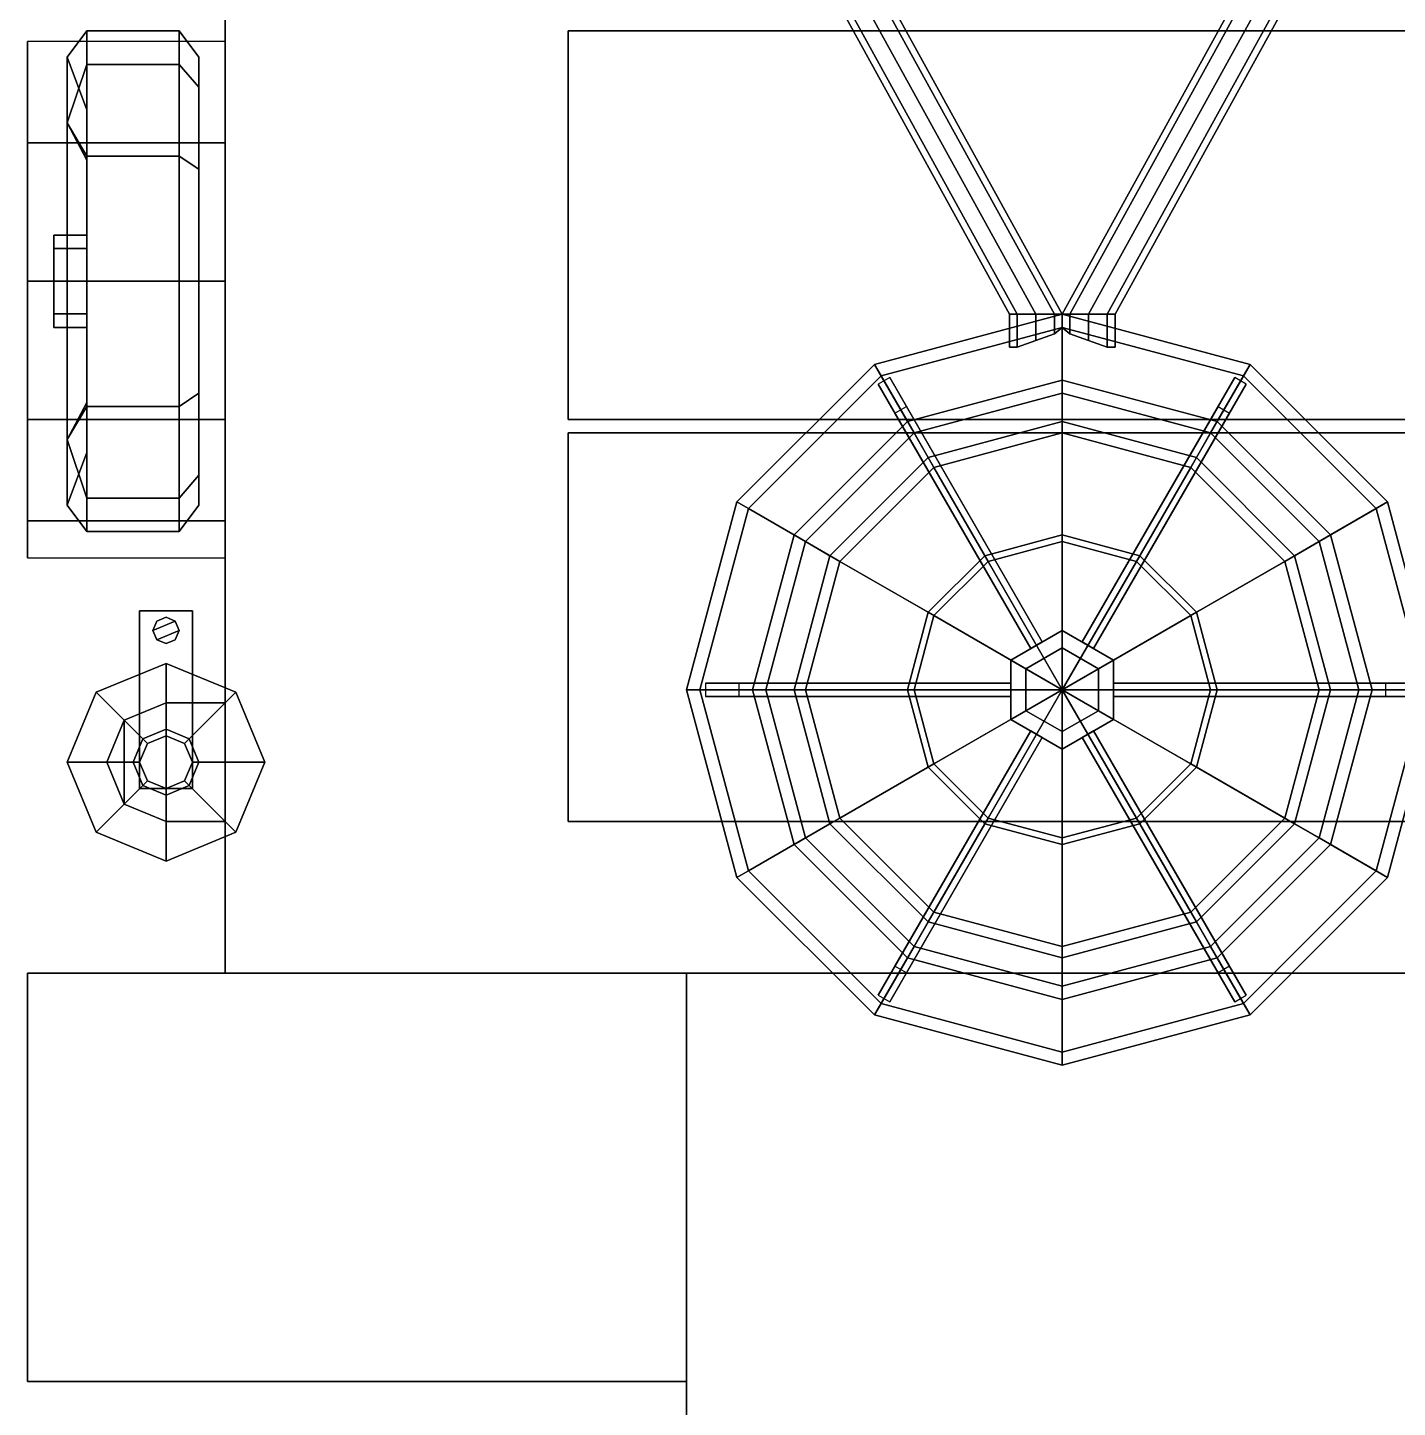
# Model space of a CAD drawing. Header units: millimetres. Extents: x -2.6 to 2.6, y -3.5 to 10.2.
# Drawn here: x -1.57 to 0.508, y -1.709 to 0.385 of the extents above; entities that cross this region are included whole.
import ezdxf

# ---------------------------------------------------------------- set-up
doc = ezdxf.new("R2010")
doc.units = ezdxf.units.MM
for name, color, linetype in [('balancer', 5, 'Continuous'), ('fenders', 6, 'Continuous'), ('outriggers', 5, 'Continuous'), ('wheels', 2, 'Continuous')]:
    doc.layers.add(name, color=color, linetype=linetype)

msp = doc.modelspace()

# ---------------------------------------------------------------- linework, layer by layer
for points in [[(-1.27, 2.02, 0.1), (-1.27, 2.02), (-1.27, -0.64), (-1.27, -0.64, 0.1)], [(1.27, -1.05, 0.1), (1.27, 2.02, 0.1), (-1.27, 2.02, 0.1), (-1.27, -1.05, 0.1)], [(0.75, 0.38, 0.45), (0.75, 0.38, 0.1), (-0.75, 0.38, 0.1), (-0.75, 0.38, 0.45)], [(-0.75, 0.38, 0.45), (-0.75, 0.38, 0.1), (-0.75, -0.21, 0.1), (-0.75, -0.21, 0.45)], [(0.75, -0.21, 0.45), (0.75, 0.38, 0.45), (-0.75, 0.38, 0.45), (-0.75, -0.21, 0.45)], [(-0.75, -0.21, 0.45), (-0.75, -0.21, 0.1), (0.75, -0.21, 0.1), (0.75, -0.21, 0.45)], [(-0.75, -0.23, 0.35), (-0.75, -0.23, 0.1), (-0.75, -0.82, 0.1), (-0.75, -0.82, 0.35)], [(0.75, -0.23, 0.35), (0.75, -0.23, 0.1), (-0.75, -0.23, 0.1), (-0.75, -0.23, 0.35)], [(0.75, -0.82, 0.35), (0.75, -0.23, 0.35), (-0.75, -0.23, 0.35), (-0.75, -0.82, 0.35)], [(-1.36, -0.64, -0.08), (-1.4236, -0.6664, -0.08), (-1.4236, -0.6664, 0.1), (-1.36, -0.64, 0.1)], [(-1.36, -0.64, 0.1), (-1.4236, -0.6664, 0.1), (-1.4236, -0.7936, 0.1), (-1.36, -0.82, 0.1)], [(-1.27, -0.64, -0.08), (-1.36, -0.64, -0.08), (-1.36, -0.64, 0.1), (-1.27, -0.64, 0.1)], [(-1.27, -0.64, 0.1), (-1.36, -0.64, 0.1), (-1.36, -0.82, 0.1), (-1.27, -0.82, 0.1)], [(-1.27, -0.82, -0.08), (-1.27, -0.64, -0.08), (-1.27, -0.64), (-1.27, -0.82)], [(-1.4236, -0.6664, -0.08), (-1.45, -0.73, -0.08), (-1.45, -0.73, 0.1), (-1.4236, -0.6664, 0.1)], [(-1.4236, -0.6664, 0.1), (-1.45, -0.73, 0.1), (-1.45, -0.73, 0.1), (-1.4236, -0.7936, 0.1)], [(-1.45, -0.73, -0.08), (-1.4236, -0.7936, -0.08), (-1.4236, -0.7936, 0.1), (-1.45, -0.73, 0.1)], [(-1.4236, -0.7936, -0.08), (-1.36, -0.82, -0.08), (-1.36, -0.82, 0.1), (-1.4236, -0.7936, 0.1)], [(-1.36, -0.82, -0.08), (-1.27, -0.82, -0.08), (-1.27, -0.82, 0.1), (-1.36, -0.82, 0.1)], [(-1.27, -0.82), (-1.27, -1.05), (-1.27, -1.05, 0.1), (-1.27, -0.82, 0.1)], [(-0.75, -0.82, 0.35), (-0.75, -0.82, 0.1), (0.75, -0.82, 0.1), (0.75, -0.82, 0.35)], [(-1.57, -1.05, 0.35), (-1.57, -1.05, -0.21), (-1.57, -1.67, -0.21), (-1.57, -1.67, 0.35)], [(-1.27, -1.05, 0.1), (-1.27, -1.05), (-1.57, -1.05, -0.21), (-1.57, -1.05, 0.35)], [(-0.57, -1.67, 0.35), (-0.57, -1.05, 0.35), (-1.57, -1.05, 0.35), (-1.57, -1.67, 0.35)], [(-0.57, -1.05, 0.35), (-0.57, -1.05, 0.1), (-1.27, -1.05, 0.1), (-1.57, -1.05, 0.35)], [(-0.57, -1.05), (-0.57, -1.05, -0.21), (-1.57, -1.05, -0.21), (-1.27, -1.05)], [(-0.57, -1.67, 0.1), (-0.57, -1.05, 0.1), (-0.57, -1.05, 0.35), (-0.57, -1.67, 0.35)], [(0.57, -1.84, 0.1), (0.57, -1.05, 0.1), (-0.57, -1.05, 0.1), (-0.57, -1.84, 0.1)], [(-0.57, -1.67, -0.21), (-0.57, -1.05, -0.21), (-0.57, -1.05), (-0.57, -1.67)], [(-1.57, -1.67, 0.35), (-1.57, -1.67, -0.21), (-0.57, -1.67, -0.21), (-0.57, -1.67, 0.35)], [(-0.57, -1.67, 0.1), (-0.57, -1.67), (-0.57, -2.59), (-0.57, -1.84, 0.1)]]:
    msp.add_3dface(points)
at = {"layer": 'balancer'}
for points in [[(-0.73, 1.13, 2.67), (-0.7183, 1.13, 2.6417), (-0.0683, -0.05, 2.6417), (-0.08, -0.05, 2.67)], [(-0.7183, 1.13, 2.6983), (-0.73, 1.13, 2.67), (-0.08, -0.05, 2.67), (-0.0683, -0.05, 2.6983)], [(-0.7183, 1.13, 2.6417), (-0.69, 1.13, 2.63), (-0.04, -0.05, 2.63), (-0.0683, -0.05, 2.6417)], [(-0.69, 1.13, 2.71), (-0.7183, 1.13, 2.6983), (-0.0683, -0.05, 2.6983), (-0.04, -0.05, 2.71)], [(-0.69, 1.13, 2.63), (-0.6617, 1.13, 2.6417), (-0.0117, -0.05, 2.6417), (-0.04, -0.05, 2.63)], [(-0.6617, 1.13, 2.6983), (-0.69, 1.13, 2.71), (-0.04, -0.05, 2.71), (-0.0117, -0.05, 2.6983)], [(-0.6617, 1.13, 2.6417), (-0.65, 1.13, 2.67), (0, -0.05, 2.67), (-0.0117, -0.05, 2.6417)], [(-0.65, 1.13, 2.67), (-0.6617, 1.13, 2.6983), (-0.0117, -0.05, 2.6983), (0, -0.05, 2.67)], [(0.6617, 1.13, 2.6983), (0.65, 1.13, 2.67), (0, -0.05, 2.67), (0.0117, -0.05, 2.6983)], [(0.65, 1.13, 2.67), (0.6617, 1.13, 2.6417), (0.0117, -0.05, 2.6417), (0, -0.05, 2.67)], [(0.69, 1.13, 2.71), (0.6617, 1.13, 2.6983), (0.0117, -0.05, 2.6983), (0.04, -0.05, 2.71)], [(0.6617, 1.13, 2.6417), (0.69, 1.13, 2.63), (0.04, -0.05, 2.63), (0.0117, -0.05, 2.6417)], [(0.7183, 1.13, 2.6983), (0.69, 1.13, 2.71), (0.04, -0.05, 2.71), (0.0683, -0.05, 2.6983)], [(0.69, 1.13, 2.63), (0.7183, 1.13, 2.6417), (0.0683, -0.05, 2.6417), (0.04, -0.05, 2.63)], [(0.73, 1.13, 2.67), (0.7183, 1.13, 2.6983), (0.0683, -0.05, 2.6983), (0.08, -0.05, 2.67)], [(0.7183, 1.13, 2.6417), (0.73, 1.13, 2.67), (0.08, -0.05, 2.67), (0.0683, -0.05, 2.6417)], [(0, -0.15, 2.15), (-0.235, -0.213, 2.15), (-0.285, -0.1264, 2.8), (0, -0.05, 2.8)], [(0, -0.05, 2.8), (-0.285, -0.1264, 2.8), (-0.275, -0.1437, 2.8), (0, -0.07, 2.8)], [(-0.08, -0.05, 2.67), (-0.0683, -0.05, 2.6417), (-0.0683, -0.1, 2.6417), (-0.08, -0.1, 2.67)], [(-0.0683, -0.05, 2.6983), (-0.08, -0.05, 2.67), (-0.08, -0.1, 2.67), (-0.0683, -0.1, 2.6983)], [(-0.0683, -0.05, 2.6417), (-0.04, -0.05, 2.63), (-0.04, -0.09, 2.63), (-0.0683, -0.1, 2.6417)], [(-0.04, -0.05, 2.71), (-0.0683, -0.05, 2.6983), (-0.0683, -0.1, 2.6983), (-0.04, -0.09, 2.71)], [(-0.04, -0.05, 2.63), (-0.0117, -0.05, 2.6417), (-0.0117, -0.08, 2.6417), (-0.04, -0.09, 2.63)], [(-0.0117, -0.05, 2.6983), (-0.04, -0.05, 2.71), (-0.04, -0.09, 2.71), (-0.0117, -0.08, 2.6983)], [(-0.0117, -0.05, 2.6417), (0, -0.05, 2.67), (0, -0.07, 2.67), (-0.0117, -0.08, 2.6417)], [(0, -0.05, 2.67), (-0.0117, -0.05, 2.6983), (-0.0117, -0.08, 2.6983), (0, -0.07, 2.67)], [(0.235, -0.213, 2.15), (0, -0.15, 2.15), (0, -0.05, 2.8), (0.285, -0.1264, 2.8)], [(0.0117, -0.05, 2.6983), (0, -0.05, 2.67), (0, -0.07, 2.67), (0.0117, -0.08, 2.6983)], [(0, -0.05, 2.67), (0.0117, -0.05, 2.6417), (0.0117, -0.08, 2.6417), (0, -0.07, 2.67)], [(0.285, -0.1264, 2.8), (0, -0.05, 2.8), (0, -0.07, 2.8), (0.275, -0.1437, 2.8)], [(0.04, -0.05, 2.71), (0.0117, -0.05, 2.6983), (0.0117, -0.08, 2.6983), (0.04, -0.09, 2.71)], [(0.0117, -0.05, 2.6417), (0.04, -0.05, 2.63), (0.04, -0.09, 2.63), (0.0117, -0.08, 2.6417)], [(0.0683, -0.05, 2.6983), (0.04, -0.05, 2.71), (0.04, -0.09, 2.71), (0.0683, -0.1, 2.6983)], [(0.04, -0.05, 2.63), (0.0683, -0.05, 2.6417), (0.0683, -0.1, 2.6417), (0.04, -0.09, 2.63)], [(0.08, -0.05, 2.67), (0.0683, -0.05, 2.6983), (0.0683, -0.1, 2.6983), (0.08, -0.1, 2.67)], [(0.0683, -0.05, 2.6417), (0.08, -0.05, 2.67), (0.08, -0.1, 2.67), (0.0683, -0.1, 2.6417)], [(0, -0.07, 2.8), (-0.275, -0.1437, 2.8), (-0.225, -0.2303, 2.15), (0, -0.17, 2.15)], [(0.275, -0.1437, 2.8), (0, -0.07, 2.8), (0, -0.17, 2.15), (0.225, -0.2303, 2.15)], [(-0.285, -0.1264, 2.8), (-0.4936, -0.335, 2.8), (-0.4763, -0.345, 2.8), (-0.275, -0.1437, 2.8)], [(-0.235, -0.213, 2.15), (-0.407, -0.385, 2.15), (-0.4936, -0.335, 2.8), (-0.285, -0.1264, 2.8)], [(-0.275, -0.1437, 2.8), (-0.4763, -0.345, 2.8), (-0.3897, -0.395, 2.15), (-0.225, -0.2303, 2.15)], [(-0.2792, -0.1563, 2.76), (-0.0476, -0.5575, 2.76), (-0.0303, -0.5475, 2.76), (-0.2619, -0.1463, 2.76)], [(-0.0303, -0.5475, 2.76), (-0.0303, -0.5475, 2.43), (-0.2365, -0.1903, 2.43), (-0.2619, -0.1463, 2.76)], [(0.2619, -0.1463, 2.76), (0.0303, -0.5475, 2.76), (0.0476, -0.5575, 2.76), (0.2792, -0.1563, 2.76)], [(0.2365, -0.1903, 2.43), (0.0303, -0.5475, 2.43), (0.0303, -0.5475, 2.76), (0.2619, -0.1463, 2.76)], [(0.4763, -0.345, 2.8), (0.275, -0.1437, 2.8), (0.225, -0.2303, 2.15), (0.3897, -0.395, 2.15)], [(0.407, -0.385, 2.15), (0.235, -0.213, 2.15), (0.285, -0.1264, 2.8), (0.4936, -0.335, 2.8)], [(0.4936, -0.335, 2.8), (0.285, -0.1264, 2.8), (0.275, -0.1437, 2.8), (0.4763, -0.345, 2.8)], [(-0.2539, -0.2003, 2.43), (-0.0476, -0.5575, 2.43), (-0.0476, -0.5575, 2.76), (-0.2792, -0.1563, 2.76)], [(-0.2035, -0.2675, 1.97), (-0.235, -0.213, 2.15), (0, -0.15, 2.15), (0, -0.213, 1.97)], [(0, -0.213, 1.97), (0, -0.15, 2.15), (0.235, -0.213, 2.15), (0.2035, -0.2675, 1.97)], [(0.0476, -0.5575, 2.76), (0.0476, -0.5575, 2.43), (0.2539, -0.2003, 2.43), (0.2792, -0.1563, 2.76)], [(0, -0.2303, 1.97), (0, -0.17, 2.15), (-0.225, -0.2303, 2.15), (-0.1949, -0.2825, 1.97)], [(0.1949, -0.2825, 1.97), (0.225, -0.2303, 2.15), (0, -0.17, 2.15), (0, -0.2303, 1.97)], [(-0.2365, -0.1903, 2.43), (-0.0303, -0.5475, 2.43), (-0.0476, -0.5575, 2.43), (-0.2539, -0.2003, 2.43)], [(0.2539, -0.2003, 2.43), (0.0476, -0.5575, 2.43), (0.0303, -0.5475, 2.43), (0.2365, -0.1903, 2.43)], [(-0.3525, -0.4165, 1.97), (-0.407, -0.385, 2.15), (-0.235, -0.213, 2.15), (-0.2035, -0.2675, 1.97)], [(-0.1949, -0.2825, 1.97), (-0.225, -0.2303, 2.15), (-0.3897, -0.395, 2.15), (-0.3375, -0.4251, 1.97)], [(-0.1175, -0.4165, 1.84), (-0.2035, -0.2675, 1.97), (0, -0.213, 1.97), (0, -0.385, 1.84)], [(0, -0.395, 1.84), (0, -0.2303, 1.97), (-0.1949, -0.2825, 1.97), (-0.1125, -0.4251, 1.84)], [(0, -0.385, 1.84), (0, -0.213, 1.97), (0.2035, -0.2675, 1.97), (0.1175, -0.4165, 1.84)], [(0.1125, -0.4251, 1.84), (0.1949, -0.2825, 1.97), (0, -0.2303, 1.97), (0, -0.395, 1.84)], [(0.3375, -0.4251, 1.97), (0.3897, -0.395, 2.15), (0.225, -0.2303, 2.15), (0.1949, -0.2825, 1.97)], [(0.2035, -0.2675, 1.97), (0.235, -0.213, 2.15), (0.407, -0.385, 2.15), (0.3525, -0.4165, 1.97)], [(-0.2035, -0.5025, 1.84), (-0.3525, -0.4165, 1.97), (-0.2035, -0.2675, 1.97), (-0.1175, -0.4165, 1.84)], [(0.1175, -0.4165, 1.84), (0.2035, -0.2675, 1.97), (0.3525, -0.4165, 1.97), (0.2035, -0.5025, 1.84)], [(-0.1125, -0.4251, 1.84), (-0.1949, -0.2825, 1.97), (-0.3375, -0.4251, 1.97), (-0.1949, -0.5075, 1.84)], [(0.1949, -0.5075, 1.84), (0.3375, -0.4251, 1.97), (0.1949, -0.2825, 1.97), (0.1125, -0.4251, 1.84)], [(-0.407, -0.385, 2.15), (-0.47, -0.62, 2.15), (-0.57, -0.62, 2.8), (-0.4936, -0.335, 2.8)], [(-0.4936, -0.335, 2.8), (-0.57, -0.62, 2.8), (-0.55, -0.62, 2.8), (-0.4763, -0.345, 2.8)], [(0.47, -0.62, 2.15), (0.407, -0.385, 2.15), (0.4936, -0.335, 2.8), (0.57, -0.62, 2.8)], [(0.57, -0.62, 2.8), (0.4936, -0.335, 2.8), (0.4763, -0.345, 2.8), (0.55, -0.62, 2.8)], [(-0.4763, -0.345, 2.8), (-0.55, -0.62, 2.8), (-0.45, -0.62, 2.15), (-0.3897, -0.395, 2.15)], [(0.55, -0.62, 2.8), (0.4763, -0.345, 2.8), (0.3897, -0.395, 2.15), (0.45, -0.62, 2.15)], [(-0.407, -0.62, 1.97), (-0.47, -0.62, 2.15), (-0.407, -0.385, 2.15), (-0.3525, -0.4165, 1.97)], [(-0.3375, -0.4251, 1.97), (-0.3897, -0.395, 2.15), (-0.45, -0.62, 2.15), (-0.3897, -0.62, 1.97)], [(0, -0.62, 1.8), (-0.1175, -0.4165, 1.84), (0, -0.385, 1.84), (0, -0.62, 1.8)], [(0, -0.62, 1.82), (0, -0.395, 1.84), (-0.1125, -0.4251, 1.84), (0, -0.62, 1.82)], [(0, -0.62, 1.8), (0, -0.385, 1.84), (0.1175, -0.4165, 1.84), (0, -0.62, 1.8)], [(0, -0.62, 1.82), (0.1125, -0.4251, 1.84), (0, -0.395, 1.84), (0, -0.62, 1.82)], [(0.3897, -0.62, 1.97), (0.45, -0.62, 2.15), (0.3897, -0.395, 2.15), (0.3375, -0.4251, 1.97)], [(0.3525, -0.4165, 1.97), (0.407, -0.385, 2.15), (0.47, -0.62, 2.15), (0.407, -0.62, 1.97)], [(-0.235, -0.62, 1.84), (-0.407, -0.62, 1.97), (-0.3525, -0.4165, 1.97), (-0.2035, -0.5025, 1.84)], [(0, -0.62, 1.8), (-0.2035, -0.5025, 1.84), (-0.1175, -0.4165, 1.84), (0, -0.62, 1.8)], [(0, -0.62, 1.8), (0.1175, -0.4165, 1.84), (0.2035, -0.5025, 1.84), (0, -0.62, 1.8)], [(0.2035, -0.5025, 1.84), (0.3525, -0.4165, 1.97), (0.407, -0.62, 1.97), (0.235, -0.62, 1.84)], [(-0.1949, -0.5075, 1.84), (-0.3375, -0.4251, 1.97), (-0.3897, -0.62, 1.97), (-0.225, -0.62, 1.84)], [(0, -0.62, 1.82), (-0.1125, -0.4251, 1.84), (-0.1949, -0.5075, 1.84), (0, -0.62, 1.82)], [(0, -0.62, 1.82), (0.1949, -0.5075, 1.84), (0.1125, -0.4251, 1.84), (0, -0.62, 1.82)], [(0.225, -0.62, 1.84), (0.3897, -0.62, 1.97), (0.3375, -0.4251, 1.97), (0.1949, -0.5075, 1.84)], [(0, -0.62, 1.8), (-0.235, -0.62, 1.84), (-0.2035, -0.5025, 1.84), (0, -0.62, 1.8)], [(0, -0.62, 1.8), (0.2035, -0.5025, 1.84), (0.235, -0.62, 1.84), (0, -0.62, 1.8)], [(0, -0.62, 1.82), (-0.1949, -0.5075, 1.84), (-0.225, -0.62, 1.84), (0, -0.62, 1.82)], [(0, -0.62, 1.82), (0.225, -0.62, 1.84), (0.1949, -0.5075, 1.84), (0, -0.62, 1.82)], [(-0.0779, -0.575, 2.76), (0, -0.53, 2.76), (0, -0.53, 1.828), (-0.0779, -0.575, 1.828)], [(0, -0.5564, 2.8236), (0, -0.53, 2.76), (-0.0779, -0.575, 2.76), (-0.0551, -0.5882, 2.8236)], [(0, -0.53, 2.76), (0.0779, -0.575, 2.76), (0.0779, -0.575, 1.828), (0, -0.53, 1.828)], [(0.0551, -0.5882, 2.8236), (0.0779, -0.575, 2.76), (0, -0.53, 2.76), (0, -0.5564, 2.8236)], [(0, -0.62, 2.85), (0, -0.5564, 2.8236), (-0.0551, -0.5882, 2.8236), (0, -0.62, 2.85)], [(0, -0.62, 2.85), (0.0551, -0.5882, 2.8236), (0, -0.5564, 2.8236), (0, -0.62, 2.85)], [(-0.0779, -0.665, 2.76), (-0.0779, -0.575, 2.76), (-0.0779, -0.575, 1.828), (-0.0779, -0.665, 1.828)], [(-0.0551, -0.5882, 2.8236), (-0.0779, -0.575, 2.76), (-0.0779, -0.665, 2.76), (-0.0551, -0.6518, 2.8236)], [(0.0551, -0.6518, 2.8236), (0.0779, -0.665, 2.76), (0.0779, -0.575, 2.76), (0.0551, -0.5882, 2.8236)], [(0.0779, -0.575, 2.76), (0.0779, -0.665, 2.76), (0.0779, -0.665, 1.828), (0.0779, -0.575, 1.828)], [(0, -0.62, 2.85), (-0.0551, -0.5882, 2.8236), (-0.0551, -0.6518, 2.8236), (0, -0.62, 2.85)], [(0, -0.62, 2.85), (0.0551, -0.6518, 2.8236), (0.0551, -0.5882, 2.8236), (0, -0.62, 2.85)], [(-0.47, -0.62, 2.15), (-0.407, -0.855, 2.15), (-0.4936, -0.905, 2.8), (-0.57, -0.62, 2.8)], [(-0.57, -0.62, 2.8), (-0.4936, -0.905, 2.8), (-0.4763, -0.895, 2.8), (-0.55, -0.62, 2.8)], [(-0.55, -0.62, 2.8), (-0.4763, -0.895, 2.8), (-0.3897, -0.845, 2.15), (-0.45, -0.62, 2.15)], [(-0.0779, -0.61, 2.76), (-0.0779, -0.61, 2.43), (-0.4904, -0.61, 2.43), (-0.5412, -0.61, 2.76)], [(-0.5412, -0.63, 2.76), (-0.0779, -0.63, 2.76), (-0.0779, -0.61, 2.76), (-0.5412, -0.61, 2.76)], [(-0.4904, -0.61, 2.43), (-0.0779, -0.61, 2.43), (-0.0779, -0.63, 2.43), (-0.4904, -0.63, 2.43)], [(-0.3525, -0.8235, 1.97), (-0.407, -0.855, 2.15), (-0.47, -0.62, 2.15), (-0.407, -0.62, 1.97)], [(-0.3897, -0.62, 1.97), (-0.45, -0.62, 2.15), (-0.3897, -0.845, 2.15), (-0.3375, -0.8149, 1.97)], [(-0.2035, -0.7375, 1.84), (-0.3525, -0.8235, 1.97), (-0.407, -0.62, 1.97), (-0.235, -0.62, 1.84)], [(-0.225, -0.62, 1.84), (-0.3897, -0.62, 1.97), (-0.3375, -0.8149, 1.97), (-0.1949, -0.7325, 1.84)], [(0, -0.62, 1.8), (-0.2035, -0.7375, 1.84), (-0.235, -0.62, 1.84), (0, -0.62, 1.8)], [(0, -0.62, 1.82), (-0.225, -0.62, 1.84), (-0.1949, -0.7325, 1.84), (0, -0.62, 1.82)], [(0, -0.62, 1.8), (-0.1175, -0.8235, 1.84), (-0.2035, -0.7375, 1.84), (0, -0.62, 1.8)], [(0, -0.62, 1.82), (-0.1949, -0.7325, 1.84), (-0.1125, -0.8149, 1.84), (0, -0.62, 1.82)], [(0, -0.62, 1.8), (0, -0.855, 1.84), (-0.1175, -0.8235, 1.84), (0, -0.62, 1.8)], [(0, -0.62, 1.82), (-0.1125, -0.8149, 1.84), (0, -0.845, 1.84), (0, -0.62, 1.82)], [(0, -0.62, 2.85), (-0.0551, -0.6518, 2.8236), (0, -0.6836, 2.8236), (0, -0.62, 2.85)], [(0, -0.62, 1.8), (0.1175, -0.8235, 1.84), (0, -0.855, 1.84), (0, -0.62, 1.8)], [(0, -0.62, 1.8), (0.2035, -0.7375, 1.84), (0.1175, -0.8235, 1.84), (0, -0.62, 1.8)], [(0, -0.62, 1.8), (0.235, -0.62, 1.84), (0.2035, -0.7375, 1.84), (0, -0.62, 1.8)], [(0, -0.62, 1.82), (0.1949, -0.7325, 1.84), (0.225, -0.62, 1.84), (0, -0.62, 1.82)], [(0, -0.62, 1.82), (0.1125, -0.8149, 1.84), (0.1949, -0.7325, 1.84), (0, -0.62, 1.82)], [(0, -0.62, 1.82), (0, -0.845, 1.84), (0.1125, -0.8149, 1.84), (0, -0.62, 1.82)], [(0, -0.62, 2.85), (0, -0.6836, 2.8236), (0.0551, -0.6518, 2.8236), (0, -0.62, 2.85)], [(0.4904, -0.61, 2.43), (0.0779, -0.61, 2.43), (0.0779, -0.61, 2.76), (0.5412, -0.61, 2.76)], [(0.4904, -0.63, 2.43), (0.0779, -0.63, 2.43), (0.0779, -0.61, 2.43), (0.4904, -0.61, 2.43)], [(0.5412, -0.61, 2.76), (0.0779, -0.61, 2.76), (0.0779, -0.63, 2.76), (0.5412, -0.63, 2.76)], [(0.1949, -0.7325, 1.84), (0.3375, -0.8149, 1.97), (0.3897, -0.62, 1.97), (0.225, -0.62, 1.84)], [(0.235, -0.62, 1.84), (0.407, -0.62, 1.97), (0.3525, -0.8235, 1.97), (0.2035, -0.7375, 1.84)], [(0.3375, -0.8149, 1.97), (0.3897, -0.845, 2.15), (0.45, -0.62, 2.15), (0.3897, -0.62, 1.97)], [(0.407, -0.62, 1.97), (0.47, -0.62, 2.15), (0.407, -0.855, 2.15), (0.3525, -0.8235, 1.97)], [(0.4763, -0.895, 2.8), (0.55, -0.62, 2.8), (0.45, -0.62, 2.15), (0.3897, -0.845, 2.15)], [(0.407, -0.855, 2.15), (0.47, -0.62, 2.15), (0.57, -0.62, 2.8), (0.4936, -0.905, 2.8)], [(0.4936, -0.905, 2.8), (0.57, -0.62, 2.8), (0.55, -0.62, 2.8), (0.4763, -0.895, 2.8)], [(-0.4904, -0.63, 2.43), (-0.0779, -0.63, 2.43), (-0.0779, -0.63, 2.76), (-0.5412, -0.63, 2.76)], [(0.0779, -0.63, 2.76), (0.0779, -0.63, 2.43), (0.4904, -0.63, 2.43), (0.5412, -0.63, 2.76)], [(-0.0551, -0.6518, 2.8236), (-0.0779, -0.665, 2.76), (0, -0.71, 2.76), (0, -0.6836, 2.8236)], [(0, -0.71, 2.76), (-0.0779, -0.665, 2.76), (-0.0779, -0.665, 1.828), (0, -0.71, 1.828)], [(0, -0.6836, 2.8236), (0, -0.71, 2.76), (0.0779, -0.665, 2.76), (0.0551, -0.6518, 2.8236)], [(0.0779, -0.665, 2.76), (0, -0.71, 2.76), (0, -0.71, 1.828), (0.0779, -0.665, 1.828)], [(-0.0476, -0.6825, 2.76), (-0.0476, -0.6825, 2.43), (-0.2539, -1.0397, 2.43), (-0.2792, -1.0837, 2.76)], [(-0.2619, -1.0937, 2.76), (-0.0303, -0.6925, 2.76), (-0.0476, -0.6825, 2.76), (-0.2792, -1.0837, 2.76)], [(-0.2539, -1.0397, 2.43), (-0.0476, -0.6825, 2.43), (-0.0303, -0.6925, 2.43), (-0.2365, -1.0497, 2.43)], [(0.2365, -1.0497, 2.43), (0.0303, -0.6925, 2.43), (0.0476, -0.6825, 2.43), (0.2539, -1.0397, 2.43)], [(0.2792, -1.0837, 2.76), (0.0476, -0.6825, 2.76), (0.0303, -0.6925, 2.76), (0.2619, -1.0937, 2.76)], [(0.2539, -1.0397, 2.43), (0.0476, -0.6825, 2.43), (0.0476, -0.6825, 2.76), (0.2792, -1.0837, 2.76)], [(-0.2365, -1.0497, 2.43), (-0.0303, -0.6925, 2.43), (-0.0303, -0.6925, 2.76), (-0.2619, -1.0937, 2.76)], [(0.0303, -0.6925, 2.76), (0.0303, -0.6925, 2.43), (0.2365, -1.0497, 2.43), (0.2619, -1.0937, 2.76)], [(-0.1949, -0.7325, 1.84), (-0.3375, -0.8149, 1.97), (-0.1949, -0.9575, 1.97), (-0.1125, -0.8149, 1.84)], [(0.1125, -0.8149, 1.84), (0.1949, -0.9575, 1.97), (0.3375, -0.8149, 1.97), (0.1949, -0.7325, 1.84)], [(-0.1175, -0.8235, 1.84), (-0.2035, -0.9725, 1.97), (-0.3525, -0.8235, 1.97), (-0.2035, -0.7375, 1.84)], [(0.2035, -0.7375, 1.84), (0.3525, -0.8235, 1.97), (0.2035, -0.9725, 1.97), (0.1175, -0.8235, 1.84)], [(-0.3375, -0.8149, 1.97), (-0.3897, -0.845, 2.15), (-0.225, -1.0097, 2.15), (-0.1949, -0.9575, 1.97)], [(-0.1125, -0.8149, 1.84), (-0.1949, -0.9575, 1.97), (0, -1.0097, 1.97), (0, -0.845, 1.84)], [(0, -0.845, 1.84), (0, -1.0097, 1.97), (0.1949, -0.9575, 1.97), (0.1125, -0.8149, 1.84)], [(0.1949, -0.9575, 1.97), (0.225, -1.0097, 2.15), (0.3897, -0.845, 2.15), (0.3375, -0.8149, 1.97)], [(-0.2035, -0.9725, 1.97), (-0.235, -1.027, 2.15), (-0.407, -0.855, 2.15), (-0.3525, -0.8235, 1.97)], [(0, -0.855, 1.84), (0, -1.027, 1.97), (-0.2035, -0.9725, 1.97), (-0.1175, -0.8235, 1.84)], [(0.1175, -0.8235, 1.84), (0.2035, -0.9725, 1.97), (0, -1.027, 1.97), (0, -0.855, 1.84)], [(0.3525, -0.8235, 1.97), (0.407, -0.855, 2.15), (0.235, -1.027, 2.15), (0.2035, -0.9725, 1.97)], [(-0.407, -0.855, 2.15), (-0.235, -1.027, 2.15), (-0.285, -1.1136, 2.8), (-0.4936, -0.905, 2.8)], [(-0.4763, -0.895, 2.8), (-0.275, -1.0963, 2.8), (-0.225, -1.0097, 2.15), (-0.3897, -0.845, 2.15)], [(0.275, -1.0963, 2.8), (0.4763, -0.895, 2.8), (0.3897, -0.845, 2.15), (0.225, -1.0097, 2.15)], [(0.235, -1.027, 2.15), (0.407, -0.855, 2.15), (0.4936, -0.905, 2.8), (0.285, -1.1136, 2.8)], [(-0.4936, -0.905, 2.8), (-0.285, -1.1136, 2.8), (-0.275, -1.0963, 2.8), (-0.4763, -0.895, 2.8)], [(0.285, -1.1136, 2.8), (0.4936, -0.905, 2.8), (0.4763, -0.895, 2.8), (0.275, -1.0963, 2.8)], [(-0.1949, -0.9575, 1.97), (-0.225, -1.0097, 2.15), (0, -1.07, 2.15), (0, -1.0097, 1.97)], [(0, -1.0097, 1.97), (0, -1.07, 2.15), (0.225, -1.0097, 2.15), (0.1949, -0.9575, 1.97)], [(0, -1.027, 1.97), (0, -1.09, 2.15), (-0.235, -1.027, 2.15), (-0.2035, -0.9725, 1.97)], [(0.2035, -0.9725, 1.97), (0.235, -1.027, 2.15), (0, -1.09, 2.15), (0, -1.027, 1.97)], [(-0.275, -1.0963, 2.8), (0, -1.17, 2.8), (0, -1.07, 2.15), (-0.225, -1.0097, 2.15)], [(0, -1.17, 2.8), (0.275, -1.0963, 2.8), (0.225, -1.0097, 2.15), (0, -1.07, 2.15)], [(-0.235, -1.027, 2.15), (0, -1.09, 2.15), (0, -1.19, 2.8), (-0.285, -1.1136, 2.8)], [(0, -1.09, 2.15), (0.235, -1.027, 2.15), (0.285, -1.1136, 2.8), (0, -1.19, 2.8)], [(-0.285, -1.1136, 2.8), (0, -1.19, 2.8), (0, -1.17, 2.8), (-0.275, -1.0963, 2.8)], [(0, -1.19, 2.8), (0.285, -1.1136, 2.8), (0.275, -1.0963, 2.8), (0, -1.17, 2.8)]]:
    msp.add_3dface(points, dxfattribs=at)
at = {"layer": 'fenders'}
for points in [[(-1.57, 0.21, 0.1337), (-1.57, 0.3637, -0.02), (-1.57, 0.3118, -0.05), (-1.57, 0.18, 0.0818)], [(-1.57, 0.3637, -0.02), (-1.57, 0.21, 0.1337), (-1.27, 0.21, 0.1337), (-1.27, 0.3637, -0.02)], [(-1.27, -0.21, 0.1337), (-1.27, -0.2437, 0.1), (-1.27, 0.2437, 0.1), (-1.27, 0.21, 0.1337)], [(-1.57, 0, 0.19), (-1.57, 0.21, 0.1337), (-1.57, 0.18, 0.0818), (-1.57, 0, 0.13)], [(-1.57, 0.21, 0.1337), (-1.57, 0, 0.19), (-1.27, 0, 0.19), (-1.27, 0.21, 0.1337)], [(-1.27, 0, 0.19), (-1.27, -0.21, 0.1337), (-1.27, 0.21, 0.1337), (-1.27, 0, 0.19)], [(-1.57, -0.21, 0.1337), (-1.57, 0, 0.19), (-1.57, 0, 0.13), (-1.57, -0.18, 0.0818)], [(-1.57, 0, 0.19), (-1.57, -0.21, 0.1337), (-1.27, -0.21, 0.1337), (-1.27, 0, 0.19)], [(-1.57, -0.3637, -0.02), (-1.57, -0.21, 0.1337), (-1.57, -0.18, 0.0818), (-1.57, -0.3118, -0.05)], [(-1.57, -0.21, 0.1337), (-1.57, -0.3637, -0.02), (-1.27, -0.3637, -0.02), (-1.27, -0.21, 0.1337)], [(-1.57, -0.3118, -0.05), (-1.57, -0.36, -0.23), (-1.57, -0.42, -0.23), (-1.57, -0.3637, -0.02)], [(-1.57, -0.3637, -0.02), (-1.57, -0.42, -0.23), (-1.27, -0.42, -0.23), (-1.27, -0.3637, -0.02)]]:
    msp.add_3dface(points, dxfattribs=at)
at = {"layer": 'outriggers'}
for points in [[(-1.32, -0.77, 0.24), (-1.32, -0.5, 0.24), (-1.4, -0.5, 0.24), (-1.4, -0.77, 0.24)], [(-1.4, -0.77, 0.22), (-1.4, -0.5, 0.22), (-1.32, -0.5, 0.22), (-1.32, -0.77, 0.22)], [(-1.32, -0.5, 0.24), (-1.32, -0.5, 0.22), (-1.4, -0.5, 0.22), (-1.4, -0.5, 0.24)], [(-1.4, -0.5, 0.24), (-1.4, -0.5, 0.22), (-1.4, -0.77, 0.22), (-1.4, -0.77, 0.24)], [(-1.32, -0.77, 0.22), (-1.32, -0.5, 0.22), (-1.32, -0.5, 0.24), (-1.32, -0.77, 0.24)], [(-1.38, -0.53, 0.36), (-1.3459, -0.5159, 0.36), (-1.36, -0.51, 0.36), (-1.3741, -0.5159, 0.36)], [(-1.3741, -0.5159, 0.24), (-1.38, -0.53, 0.24), (-1.38, -0.53, 0.36), (-1.3741, -0.5159, 0.36)], [(-1.3741, -0.5441, 0.36), (-1.34, -0.53, 0.36), (-1.3459, -0.5159, 0.36), (-1.38, -0.53, 0.36)], [(-1.36, -0.51, 0.24), (-1.3741, -0.5159, 0.24), (-1.3741, -0.5159, 0.36), (-1.36, -0.51, 0.36)], [(-1.3459, -0.5159, 0.24), (-1.36, -0.51, 0.24), (-1.36, -0.51, 0.36), (-1.3459, -0.5159, 0.36)], [(-1.34, -0.53, 0.24), (-1.3459, -0.5159, 0.24), (-1.3459, -0.5159, 0.36), (-1.34, -0.53, 0.36)], [(-1.38, -0.53, 0.24), (-1.3741, -0.5441, 0.24), (-1.3741, -0.5441, 0.36), (-1.38, -0.53, 0.36)], [(-1.36, -0.55, 0.36), (-1.3459, -0.5441, 0.36), (-1.34, -0.53, 0.36), (-1.3741, -0.5441, 0.36)], [(-1.3741, -0.5441, 0.24), (-1.36, -0.55, 0.24), (-1.36, -0.55, 0.36), (-1.3741, -0.5441, 0.36)], [(-1.36, -0.55, 0.24), (-1.3459, -0.5441, 0.24), (-1.3459, -0.5441, 0.36), (-1.36, -0.55, 0.36)], [(-1.3459, -0.5441, 0.24), (-1.34, -0.53, 0.24), (-1.34, -0.53, 0.36), (-1.3459, -0.5441, 0.36)], [(-1.36, -0.58, -0.59), (-1.4661, -0.6239, -0.59), (-1.3954, -0.6946, -0.59), (-1.36, -0.68, -0.59)], [(-1.36, -0.58, -0.61), (-1.4661, -0.6239, -0.61), (-1.4661, -0.6239, -0.59), (-1.36, -0.58, -0.59)], [(-1.2539, -0.6239, -0.59), (-1.36, -0.58, -0.59), (-1.36, -0.68, -0.59), (-1.3246, -0.6946, -0.59)], [(-1.2539, -0.6239, -0.61), (-1.36, -0.58, -0.61), (-1.36, -0.58, -0.59), (-1.2539, -0.6239, -0.59)], [(-1.4661, -0.6239, -0.59), (-1.51, -0.73, -0.59), (-1.41, -0.73, -0.59), (-1.3954, -0.6946, -0.59)], [(-1.4661, -0.6239, -0.61), (-1.51, -0.73, -0.61), (-1.51, -0.73, -0.59), (-1.4661, -0.6239, -0.59)], [(-1.21, -0.73, -0.59), (-1.2539, -0.6239, -0.59), (-1.3246, -0.6946, -0.59), (-1.31, -0.73, -0.59)], [(-1.21, -0.73, -0.61), (-1.2539, -0.6239, -0.61), (-1.2539, -0.6239, -0.59), (-1.21, -0.73, -0.59)], [(-1.36, -0.68, -0.54), (-1.3954, -0.6946, -0.54), (-1.3883, -0.7017, -0.54), (-1.36, -0.69, -0.54)], [(-1.36, -0.68, -0.59), (-1.3954, -0.6946, -0.59), (-1.3954, -0.6946, -0.54), (-1.36, -0.68, -0.54)], [(-1.36, -0.69, -0.54), (-1.3883, -0.7017, -0.54), (-1.3883, -0.7017, 0.22), (-1.36, -0.69, 0.22)], [(-1.3246, -0.6946, -0.54), (-1.36, -0.68, -0.54), (-1.36, -0.69, -0.54), (-1.3317, -0.7017, -0.54)], [(-1.3246, -0.6946, -0.59), (-1.36, -0.68, -0.59), (-1.36, -0.68, -0.54), (-1.3246, -0.6946, -0.54)], [(-1.3317, -0.7017, -0.54), (-1.36, -0.69, -0.54), (-1.36, -0.69, 0.22), (-1.3317, -0.7017, 0.22)], [(-1.3954, -0.6946, -0.54), (-1.41, -0.73, -0.54), (-1.4, -0.73, -0.54), (-1.3883, -0.7017, -0.54)], [(-1.3954, -0.6946, -0.59), (-1.41, -0.73, -0.59), (-1.41, -0.73, -0.54), (-1.3954, -0.6946, -0.54)], [(-1.3883, -0.7017, -0.54), (-1.4, -0.73, -0.54), (-1.4, -0.73, 0.22), (-1.3883, -0.7017, 0.22)], [(-1.31, -0.73, -0.54), (-1.3246, -0.6946, -0.54), (-1.3317, -0.7017, -0.54), (-1.32, -0.73, -0.54)], [(-1.32, -0.73, -0.54), (-1.3317, -0.7017, -0.54), (-1.3317, -0.7017, 0.22), (-1.32, -0.73, 0.22)], [(-1.31, -0.73, -0.59), (-1.3246, -0.6946, -0.59), (-1.3246, -0.6946, -0.54), (-1.31, -0.73, -0.54)], [(-1.51, -0.73, -0.59), (-1.4661, -0.8361, -0.59), (-1.3954, -0.7654, -0.59), (-1.41, -0.73, -0.59)], [(-1.51, -0.73, -0.61), (-1.4661, -0.8361, -0.61), (-1.4661, -0.8361, -0.59), (-1.51, -0.73, -0.59)], [(-1.41, -0.73, -0.54), (-1.3954, -0.7654, -0.54), (-1.3883, -0.7583, -0.54), (-1.4, -0.73, -0.54)], [(-1.41, -0.73, -0.59), (-1.3954, -0.7654, -0.59), (-1.3954, -0.7654, -0.54), (-1.41, -0.73, -0.54)], [(-1.4, -0.73, -0.54), (-1.3883, -0.7583, -0.54), (-1.3883, -0.7583, 0.22), (-1.4, -0.73, 0.22)], [(-1.3317, -0.7583, -0.54), (-1.32, -0.73, -0.54), (-1.32, -0.73, 0.22), (-1.3317, -0.7583, 0.22)], [(-1.3246, -0.7654, -0.54), (-1.31, -0.73, -0.54), (-1.32, -0.73, -0.54), (-1.3317, -0.7583, -0.54)], [(-1.2539, -0.8361, -0.59), (-1.21, -0.73, -0.59), (-1.31, -0.73, -0.59), (-1.3246, -0.7654, -0.59)], [(-1.3246, -0.7654, -0.59), (-1.31, -0.73, -0.59), (-1.31, -0.73, -0.54), (-1.3246, -0.7654, -0.54)], [(-1.2539, -0.8361, -0.61), (-1.21, -0.73, -0.61), (-1.21, -0.73, -0.59), (-1.2539, -0.8361, -0.59)], [(-1.4661, -0.8361, -0.59), (-1.36, -0.88, -0.59), (-1.36, -0.78, -0.59), (-1.3954, -0.7654, -0.59)], [(-1.4, -0.77, 0.24), (-1.4, -0.77, 0.22), (-1.32, -0.77, 0.22), (-1.32, -0.77, 0.24)], [(-1.3954, -0.7654, -0.54), (-1.36, -0.78, -0.54), (-1.36, -0.77, -0.54), (-1.3883, -0.7583, -0.54)], [(-1.3954, -0.7654, -0.59), (-1.36, -0.78, -0.59), (-1.36, -0.78, -0.54), (-1.3954, -0.7654, -0.54)], [(-1.3883, -0.7583, -0.54), (-1.36, -0.77, -0.54), (-1.36, -0.77, 0.22), (-1.3883, -0.7583, 0.22)], [(-1.36, -0.77, -0.54), (-1.3317, -0.7583, -0.54), (-1.3317, -0.7583, 0.22), (-1.36, -0.77, 0.22)], [(-1.36, -0.78, -0.54), (-1.3246, -0.7654, -0.54), (-1.3317, -0.7583, -0.54), (-1.36, -0.77, -0.54)], [(-1.36, -0.88, -0.59), (-1.2539, -0.8361, -0.59), (-1.3246, -0.7654, -0.59), (-1.36, -0.78, -0.59)], [(-1.36, -0.78, -0.59), (-1.3246, -0.7654, -0.59), (-1.3246, -0.7654, -0.54), (-1.36, -0.78, -0.54)], [(-1.4661, -0.8361, -0.61), (-1.36, -0.88, -0.61), (-1.36, -0.88, -0.59), (-1.4661, -0.8361, -0.59)], [(-1.36, -0.88, -0.61), (-1.2539, -0.8361, -0.61), (-1.2539, -0.8361, -0.59), (-1.36, -0.88, -0.59)]]:
    msp.add_3dface(points, dxfattribs=at)
at = {"layer": 'wheels'}
for points in [[(-1.48, 0.38, -0.23), (-1.48, 0.3291, -0.42), (-1.51, 0.2404, -0.4704), (-1.51, 0.34, -0.23)], [(-1.48, 0.3291, -0.04), (-1.48, 0.38, -0.23), (-1.51, 0.34, -0.23), (-1.51, 0.2404, 0.0104)], [(-1.34, 0.38, -0.23), (-1.34, 0.3291, -0.42), (-1.48, 0.3291, -0.42), (-1.48, 0.38, -0.23)], [(-1.34, 0.3291, -0.04), (-1.34, 0.38, -0.23), (-1.48, 0.38, -0.23), (-1.48, 0.3291, -0.04)], [(-1.34, 0.3291, -0.42), (-1.34, 0.38, -0.23), (-1.31, 0.34, -0.23), (-1.31, 0.2944, -0.4)], [(-1.34, 0.38, -0.23), (-1.34, 0.3291, -0.04), (-1.31, 0.2944, -0.06), (-1.31, 0.34, -0.23)], [(-1.51, 0.34, -0.23), (-1.51, 0.2404, -0.4704), (-1.48, 0.1838, -0.4138), (-1.48, 0.26, -0.23)], [(-1.51, 0.2404, 0.0104), (-1.51, 0.34, -0.23), (-1.48, 0.26, -0.23), (-1.48, 0.1838, -0.0462)], [(-1.31, 0.2944, -0.06), (-1.31, 0.17, -0.5244), (-1.31, 0.2944, -0.4), (-1.31, 0.34, -0.23)], [(-1.48, 0.3291, -0.42), (-1.48, 0.19, -0.5591), (-1.51, 0.2404, -0.4704)], [(-1.48, 0.19, 0.0991), (-1.48, 0.3291, -0.04), (-1.51, 0.2404, 0.0104)], [(-1.34, 0.3291, -0.42), (-1.34, 0.19, -0.5591), (-1.48, 0.19, -0.5591), (-1.48, 0.3291, -0.42)], [(-1.34, 0.19, 0.0991), (-1.34, 0.3291, -0.04), (-1.48, 0.3291, -0.04), (-1.48, 0.19, 0.0991)], [(-1.34, 0.19, -0.5591), (-1.34, 0.3291, -0.42), (-1.31, 0.2944, -0.4), (-1.31, 0.17, -0.5244)], [(-1.34, 0.3291, -0.04), (-1.34, 0.19, 0.0991), (-1.31, 0.17, 0.0644), (-1.31, 0.2944, -0.06)], [(-1.31, 0.17, 0.0644), (-1.31, 0, -0.57), (-1.31, 0.17, -0.5244), (-1.31, 0.2944, -0.06)], [(-1.48, 0.26, -0.23), (-1.48, 0.1838, -0.4138), (-1.48, 0.0495, -0.2795), (-1.48, 0.07, -0.23)], [(-1.48, 0.1838, -0.0462), (-1.48, 0.26, -0.23), (-1.48, 0.07, -0.23), (-1.48, 0.0495, -0.1805)], [(-1.51, 0.2404, -0.4704), (-1.51, 0, -0.57), (-1.48, 0, -0.49), (-1.48, 0.1838, -0.4138)], [(-1.48, 0.19, -0.5591), (-1.48, 0, -0.61), (-1.51, 0, -0.57), (-1.51, 0.2404, -0.4704)], [(-1.48, 0, 0.15), (-1.48, 0.19, 0.0991), (-1.51, 0.2404, 0.0104), (-1.51, 0, 0.11)], [(-1.51, 0, 0.11), (-1.51, 0.2404, 0.0104), (-1.48, 0.1838, -0.0462), (-1.48, 0, 0.03)], [(-1.34, 0.19, -0.5591), (-1.34, 0, -0.61), (-1.48, 0, -0.61), (-1.48, 0.19, -0.5591)], [(-1.34, 0, 0.15), (-1.34, 0.19, 0.0991), (-1.48, 0.19, 0.0991), (-1.48, 0, 0.15)], [(-1.34, 0, -0.61), (-1.34, 0.19, -0.5591), (-1.31, 0.17, -0.5244), (-1.31, 0, -0.57)], [(-1.34, 0.19, 0.0991), (-1.34, 0, 0.15), (-1.31, 0, 0.11), (-1.31, 0.17, 0.0644)], [(-1.48, 0.1838, -0.4138), (-1.48, 0, -0.49), (-1.48, 0, -0.3), (-1.48, 0.0495, -0.2795)], [(-1.48, 0, 0.03), (-1.48, 0.1838, -0.0462), (-1.48, 0.0495, -0.1805), (-1.48, 0, -0.16)], [(-1.31, 0, 0.11), (-1.31, -0.17, -0.5244), (-1.31, 0, -0.57), (-1.31, 0.17, 0.0644)], [(-1.48, 0.07, -0.23), (-1.48, 0.0495, -0.2795), (-1.53, 0.0495, -0.2795), (-1.53, 0.07, -0.23)], [(-1.48, 0.0495, -0.1805), (-1.48, 0.07, -0.23), (-1.53, 0.07, -0.23), (-1.53, 0.0495, -0.1805)], [(-1.53, 0, -0.16), (-1.53, 0.0495, -0.1805), (-1.53, 0.07, -0.23), (-1.53, -0.0495, -0.1805)], [(-1.53, -0.0495, -0.1805), (-1.53, 0.07, -0.23), (-1.53, 0.0495, -0.2795), (-1.53, -0.07, -0.23)], [(-1.48, 0.0495, -0.2795), (-1.48, 0, -0.3), (-1.53, 0, -0.3), (-1.53, 0.0495, -0.2795)], [(-1.53, -0.07, -0.23), (-1.53, 0.0495, -0.2795), (-1.53, 0, -0.3), (-1.53, -0.0495, -0.2795)], [(-1.48, 0, -0.16), (-1.48, 0.0495, -0.1805), (-1.53, 0.0495, -0.1805), (-1.53, 0, -0.16)], [(-1.48, 0, -0.3), (-1.48, -0.0495, -0.2795), (-1.53, -0.0495, -0.2795), (-1.53, 0, -0.3)], [(-1.48, -0.0495, -0.1805), (-1.48, 0, -0.16), (-1.53, 0, -0.16), (-1.53, -0.0495, -0.1805)], [(-1.51, 0, -0.57), (-1.51, -0.2404, -0.4704), (-1.48, -0.1838, -0.4138), (-1.48, 0, -0.49)], [(-1.48, 0, -0.61), (-1.48, -0.19, -0.5591), (-1.51, -0.2404, -0.4704), (-1.51, 0, -0.57)], [(-1.48, -0.19, 0.0991), (-1.48, 0, 0.15), (-1.51, 0, 0.11), (-1.51, -0.2404, 0.0104)], [(-1.51, -0.2404, 0.0104), (-1.51, 0, 0.11), (-1.48, 0, 0.03), (-1.48, -0.1838, -0.0462)], [(-1.48, 0, -0.49), (-1.48, -0.1838, -0.4138), (-1.48, -0.0495, -0.2795), (-1.48, 0, -0.3)], [(-1.34, 0, -0.61), (-1.34, -0.19, -0.5591), (-1.48, -0.19, -0.5591), (-1.48, 0, -0.61)], [(-1.34, -0.19, 0.0991), (-1.34, 0, 0.15), (-1.48, 0, 0.15), (-1.48, -0.19, 0.0991)], [(-1.48, -0.1838, -0.0462), (-1.48, 0, 0.03), (-1.48, 0, -0.16), (-1.48, -0.0495, -0.1805)], [(-1.34, -0.19, -0.5591), (-1.34, 0, -0.61), (-1.31, 0, -0.57), (-1.31, -0.17, -0.5244)], [(-1.34, 0, 0.15), (-1.34, -0.19, 0.0991), (-1.31, -0.17, 0.0644), (-1.31, 0, 0.11)], [(-1.31, -0.17, 0.0644), (-1.31, -0.2944, -0.4), (-1.31, -0.17, -0.5244), (-1.31, 0, 0.11)], [(-1.48, -0.0495, -0.2795), (-1.48, -0.07, -0.23), (-1.53, -0.07, -0.23), (-1.53, -0.0495, -0.2795)], [(-1.48, -0.07, -0.23), (-1.48, -0.0495, -0.1805), (-1.53, -0.0495, -0.1805), (-1.53, -0.07, -0.23)], [(-1.48, -0.1838, -0.4138), (-1.48, -0.26, -0.23), (-1.48, -0.07, -0.23), (-1.48, -0.0495, -0.2795)], [(-1.48, -0.26, -0.23), (-1.48, -0.1838, -0.0462), (-1.48, -0.0495, -0.1805), (-1.48, -0.07, -0.23)], [(-1.51, -0.2404, -0.4704), (-1.51, -0.34, -0.23), (-1.48, -0.26, -0.23), (-1.48, -0.1838, -0.4138)], [(-1.51, -0.34, -0.23), (-1.51, -0.2404, 0.0104), (-1.48, -0.1838, -0.0462), (-1.48, -0.26, -0.23)], [(-1.34, -0.3291, -0.42), (-1.34, -0.19, -0.5591), (-1.31, -0.17, -0.5244), (-1.31, -0.2944, -0.4)], [(-1.34, -0.19, 0.0991), (-1.34, -0.3291, -0.04), (-1.31, -0.2944, -0.06), (-1.31, -0.17, 0.0644)], [(-1.31, -0.2944, -0.06), (-1.31, -0.34, -0.23), (-1.31, -0.2944, -0.4), (-1.31, -0.17, 0.0644)], [(-1.48, -0.19, -0.5591), (-1.48, -0.3291, -0.42), (-1.51, -0.2404, -0.4704)], [(-1.48, -0.3291, -0.04), (-1.48, -0.19, 0.0991), (-1.51, -0.2404, 0.0104)], [(-1.34, -0.19, -0.5591), (-1.34, -0.3291, -0.42), (-1.48, -0.3291, -0.42), (-1.48, -0.19, -0.5591)], [(-1.34, -0.3291, -0.04), (-1.34, -0.19, 0.0991), (-1.48, -0.19, 0.0991), (-1.48, -0.3291, -0.04)], [(-1.48, -0.3291, -0.42), (-1.48, -0.38, -0.23), (-1.51, -0.34, -0.23), (-1.51, -0.2404, -0.4704)], [(-1.48, -0.38, -0.23), (-1.48, -0.3291, -0.04), (-1.51, -0.2404, 0.0104), (-1.51, -0.34, -0.23)], [(-1.34, -0.38, -0.23), (-1.34, -0.3291, -0.42), (-1.31, -0.2944, -0.4), (-1.31, -0.34, -0.23)], [(-1.34, -0.3291, -0.04), (-1.34, -0.38, -0.23), (-1.31, -0.34, -0.23), (-1.31, -0.2944, -0.06)], [(-1.34, -0.3291, -0.42), (-1.34, -0.38, -0.23), (-1.48, -0.38, -0.23), (-1.48, -0.3291, -0.42)], [(-1.34, -0.38, -0.23), (-1.34, -0.3291, -0.04), (-1.48, -0.3291, -0.04), (-1.48, -0.38, -0.23)]]:
    msp.add_3dface(points, dxfattribs=at)

doc.saveas('drawing.dxf')
